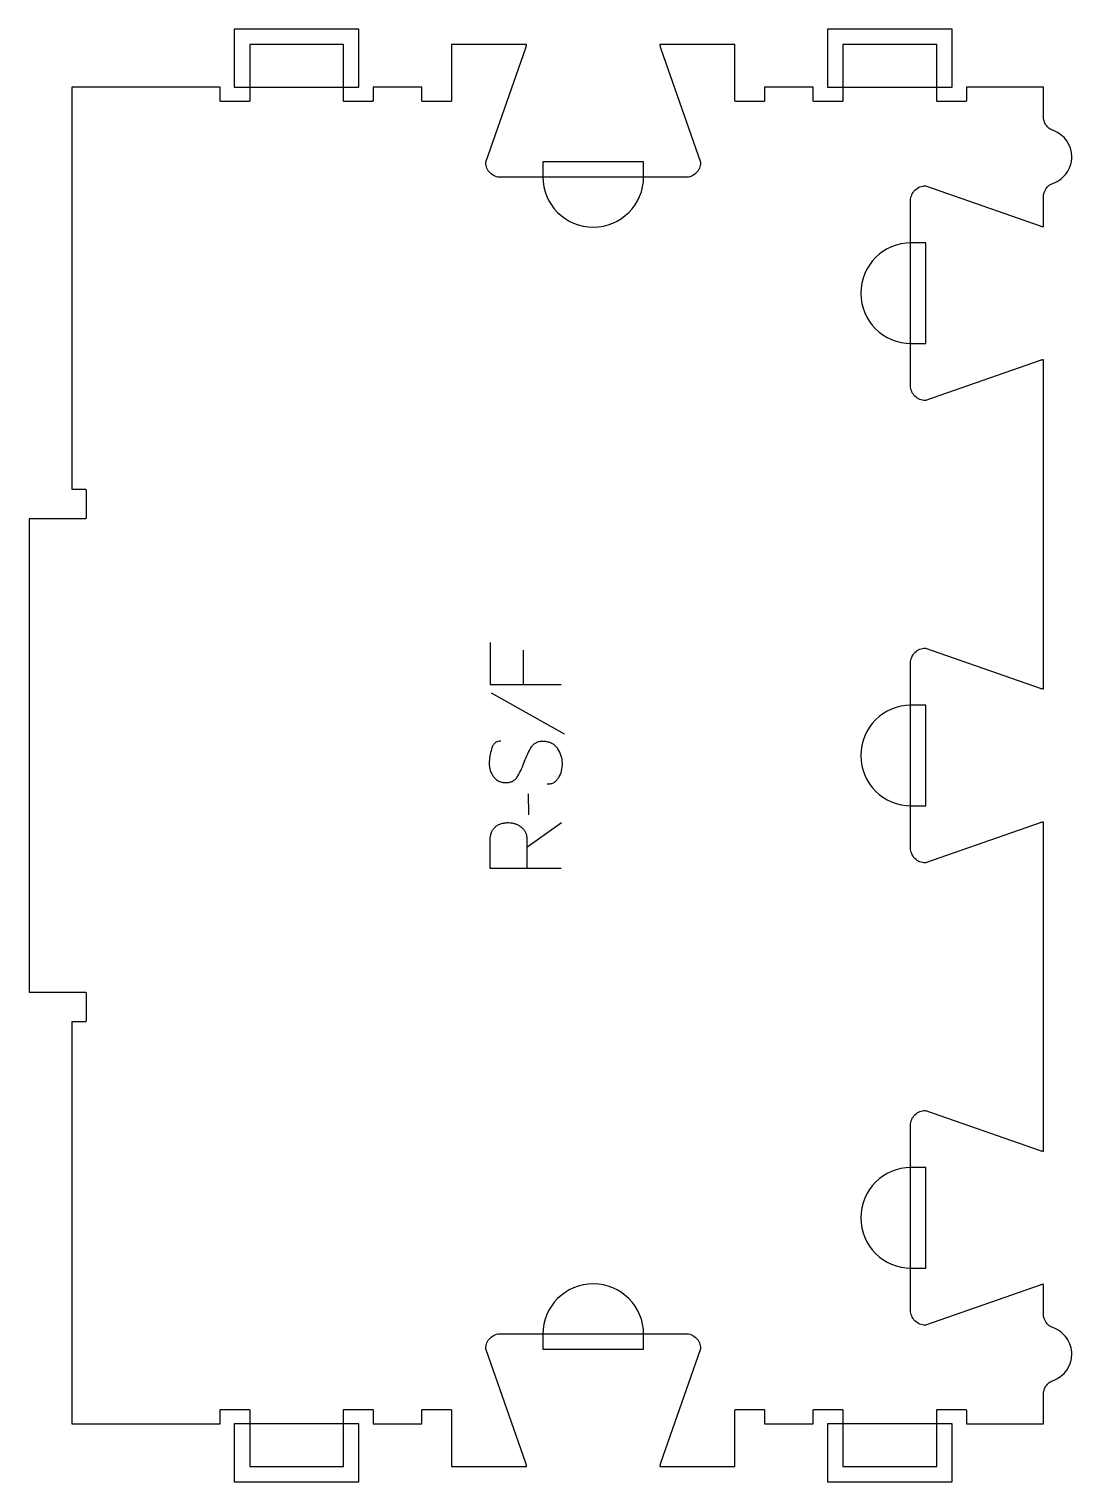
# Model space of a CAD drawing. Extents: x 0 to 439, y -6 to 606.
import ezdxf

# ---------------------------------------------------------------- set-up
doc = ezdxf.new("R2010")
doc.units = 0
for name, color, linetype in [('1_ANYTOOL_1MMDEEP_LABELS_S', 2, 'CONTINUOUS'), ('4_ANYTOOL_CUTTHROUGH_OUTSI', 5, 'CONTINUOUS'), ('5_ANYTOOL_HALF_MILL_9MM_IN', 3, 'CONTINUOUS')]:
    doc.layers.add(name, color=color, linetype=linetype)

msp = doc.modelspace()

# ---------------------------------------------------------------- linework, layer by layer
at = {"layer": '1_ANYTOOL_1MMDEEP_LABELS_S'}
for p, q in [((208.246178, 344.214282), (208.246178, 329.728568)), ((194.746178, 326.128568), (225.517607, 308.942854)), ((210.389035, 283.571425), (210.47475, 274.785711)), ((209.831892, 261.114282), (224.317607, 271.571425))]:
    msp.add_line(p, q, dxfattribs=at)
msp.add_lwpolyline([(194.27475, 347.385711), (194.27475, 329.728568), (224.27475, 329.728568)], dxfattribs=at)
for points in [[(198.860464, 305.814282, 0.071867), (197.523857, 305.621169, 0.100684), (196.342607, 304.99464, 0.047558), (195.866156, 304.520086, 0.038563), (195.477428, 303.970086, 0.037928), (195.12996, 303.272898, 0.026634), (194.87475, 302.535711, 0.028461), (194.188767, 299.512378, 0.041577), (193.931892, 296.428568, 0.036938), (194.043032, 294.926208, 0.041531), (194.38725, 293.460711, 0.041583), (194.964458, 292.083334, 0.038125), (195.753321, 290.814282, 0.057611), (196.745225, 289.74413, 0.065808), (197.965821, 288.949997, 0.06469), (199.425376, 288.472501, 0.046778), (200.960464, 288.328568, 0.052235), (202.510306, 288.490924, 0.075448), (203.960464, 289.035711, 0.076671), (205.133516, 289.951803, 0.061023), (206.017607, 291.15714, 0.021951), (207.544952, 294.185994, 0.018213), (208.82475, 297.328568, -0.02405), (210.130212, 300.430053, -0.02981), (211.760464, 303.371425, -0.068439), (212.726394, 304.512727, -0.079282), (213.978321, 305.321425, -0.076308), (215.557003, 305.746425, -0.047772), (217.203321, 305.771425, -0.046243), (218.88428, 305.478191, -0.06359), (220.455107, 304.828568, -0.064671), (221.739296, 303.855744, -0.057073), (222.753321, 302.599997, -0.067522), (224.116231, 299.631688, -0.070793), (224.617607, 296.40714, -0.064027), (224.255092, 293.268124, -0.070447), (223.07475, 290.342854, -0.054374), (222.225117, 289.184437, -0.074742), (221.114035, 288.285711, -0.075199), (219.807657, 287.762704, -0.057737), (218.403321, 287.599997)], [(224.27475, 252.114282), (194.27475, 252.114282), (194.27475, 263.471425, -0.030274), (194.381765, 265.237238, -0.049), (194.764928, 266.958925, -0.050774), (195.357384, 268.291448, -0.06445), (196.235464, 269.449997, -0.0646), (197.371495, 270.339908, -0.052254), (198.686357, 270.94464, -0.050381), (200.378905, 271.333775, -0.031337), (202.117607, 271.442854, -0.040022), (203.491663, 271.332693, -0.042626), (204.828321, 270.998211, -0.04247), (206.118041, 270.429526, -0.036572), (207.303321, 269.664282, -0.051097), (208.317276, 268.722505, -0.061981), (209.092607, 267.580354, -0.061813), (209.569107, 266.271352, -0.049309), (209.746178, 264.885711, -0.003273), (209.783869, 264.01806, -0.003121), (209.810464, 263.149997, -0.003882), (209.827383, 262.132215, -0.002215), (209.831892, 261.114282), (209.831892, 252.15714)]]:
    msp.add_lwpolyline(points, format="xyb", dxfattribs=at)
at = {"layer": '4_ANYTOOL_CUTTHROUGH_OUTSI'}
msp.add_lwpolyline([(427.487809, 64.344647), (427.487809, 76.744231, 0.061902), (426.092939, 76.509569), (377.820397, 59.614035, -0.084368), (377.737809, 59.6, -0.414214), (371.487809, 65.85), (371.487809, 143.85, -0.414214), (377.737809, 150.1, -0.084368), (377.820397, 150.085965), (426.104004, 133.186852, 0.061178), (427.487809, 132.955437), (427.487809, 271.644563, 0.061784), (426.092939, 271.409569), (377.820397, 254.514035, -0.084368), (377.737809, 254.5, -0.414214), (371.487809, 260.75), (371.487809, 338.75, -0.414214), (377.737809, 345, -0.084368), (377.820397, 344.985965), (426.104004, 328.086852, 0.061178), (427.487809, 327.855437), (427.487809, 466.544563, 0.061784), (426.092939, 466.309569), (377.820397, 449.414035, -0.084368), (377.737809, 449.4, -0.414214), (371.487809, 455.65), (371.487809, 533.65, -0.414214), (377.737809, 539.9, -0.084368), (377.820397, 539.885965), (426.104004, 522.986852, 0.061295), (427.487809, 522.755769), (427.487809, 535.155353, -0.317837), (431.654476, 541.047909, 0.081314), (434.799015, 542.774395, 0.146504), (438.908243, 548.58572, 0.081314), (439.487809, 552.125916, 0.317837), (431.654476, 563.203922, -0.074967), (429.910977, 564.132742, -0.083658), (428.547046, 565.554263, -0.078952), (427.751479, 567.243181, -0.070762), (427.487809, 569.096012), (427.487809, 581.5), (394.987805, 581.5), (394.987805, 575.75, -0.414214), (394.737805, 575.5), (382.737805, 575.5, -0.414214), (382.487805, 575.75), (382.487805, 599.5), (342.987802, 599.5), (342.98743, 575.750746, -0.414209), (342.73743, 575.50075), (330.73743, 575.50075, -0.414223), (330.48743, 575.750758), (330.48761, 581.500371), (309.987809, 581.500004), (309.987809, 575.75, -0.414214), (309.737809, 575.5), (297.737809, 575.5, -0.414214), (297.487809, 575.75), (297.487809, 599.5), (265.843247, 599.499993, 0.061784), (266.078241, 598.105123), (282.973774, 549.832581, -0.084368), (282.987809, 549.749993, -0.414214), (276.737809, 543.499993), (198.737809, 543.499993, -0.414214), (192.487809, 549.749993, -0.084368), (192.501845, 549.832581), (209.400958, 598.116188, 0.061178), (209.632372, 599.499993), (177.987809, 599.5), (177.987809, 575.75, -0.414214), (177.737809, 575.5), (165.737809, 575.5, -0.414214), (165.487809, 575.75), (165.487809, 581.5), (144.987814, 581.5), (144.987814, 575.75, -0.414214), (144.737814, 575.5), (132.737814, 575.5, -0.414214), (132.487814, 575.75), (132.487814, 599.5), (92.987814, 599.5), (92.987814, 575.75, -0.414214), (92.737814, 575.5), (80.737814, 575.5, -0.414214), (80.487814, 575.75), (80.487814, 581.5), (18, 581.5), (18, 412), (23.75, 412, -0.414214), (24, 411.75), (24, 399.75, -0.414214), (23.75, 399.5), (0, 399.5), (0, 200), (23.75, 200, -0.414214), (24, 199.75), (24, 187.75, -0.414214), (23.75, 187.5), (18, 187.5), (18, 18), (80.487814, 18), (80.487814, 23.75, -0.414214), (80.737814, 24), (92.737814, 24, -0.414214), (92.987814, 23.75), (92.987814, 0), (132.487814, 0), (132.487814, 23.75, -0.414214), (132.737814, 24), (144.737814, 24, -0.414214), (144.987814, 23.75), (144.987814, 18), (165.487809, 18), (165.487809, 23.75, -0.414214), (165.737809, 24), (177.737809, 24, -0.414214), (177.987809, 23.75), (177.987809, 0), (209.632372, 0.000007, 0.061784), (209.397378, 1.394877), (192.501845, 49.667419, -0.084368), (192.487809, 49.750007, -0.414214), (198.737809, 56.000007), (276.737809, 56.000007, -0.414214), (282.987809, 49.750007, -0.084368), (282.973774, 49.667419), (266.074661, 1.383812, 0.061178), (265.843247, 0.000007), (297.487809, 0), (297.487809, 23.75, -0.414214), (297.737809, 24), (309.737809, 24, -0.414214), (309.987809, 23.75), (309.987809, 17.999996), (330.48761, 17.999629), (330.48743, 23.749242, -0.414223), (330.73743, 23.99925), (342.73743, 23.99925, -0.414209), (342.98743, 23.749254), (342.987802, 0), (382.487805, 0), (382.487805, 23.75, -0.414214), (382.737805, 24), (394.737805, 24, -0.414214), (394.987805, 23.75), (394.987805, 18), (427.487809, 18), (427.487809, 30.403988, -0.070762), (427.751479, 32.256819, -0.078952), (428.547046, 33.945737, -0.083658), (429.910977, 35.367258, -0.074967), (431.654476, 36.296078, 0.317837), (439.487809, 47.374084, 0.081314), (438.908243, 50.91428, 0.146504), (434.799015, 56.725605, 0.081314), (431.654476, 58.452091, -0.317837)], format="xyb", close=True, dxfattribs=at)
at = {"layer": '5_ANYTOOL_HALF_MILL_9MM_IN'}
for points in [[(92.487814, 581.5), (132.987814, 581.5), (138.987814, 581.5), (138.987814, 599.74), (138.987814, 606), (86.487814, 606), (86.487814, 599.74), (86.487814, 581.5)], [(342.487805, 581.5), (382.987805, 581.5), (388.987805, 581.5), (388.987805, 599.74), (388.987805, 606), (336.487805, 606), (336.487805, 599.74), (336.487805, 581.5)], [(132.987814, 18), (92.487814, 18), (86.487814, 18), (86.487814, -6.5), (92.747814, -6.5), (132.727814, -6.5), (138.987814, -6.5), (138.987814, 18)], [(382.987805, 18), (342.487805, 18), (336.487805, 18), (336.487805, -6.5), (342.747805, -6.5), (382.727805, -6.5), (388.987805, -6.5), (388.987805, 18)]]:
    msp.add_lwpolyline(points, close=True, dxfattribs=at)
for points in [[(216.487809, 543.999993), (216.487809, 543.749993, 1), (258.987809, 543.749993), (258.987809, 549.999993), (216.487809, 549.999993)], [(371.737809, 515.9, 1), (371.737809, 473.4), (377.987809, 473.4), (377.987809, 515.9)], [(371.727809, 320.999998, 0.999765), (371.737809, 278.5), (377.987809, 278.5), (377.987809, 321)], [(371.727809, 126.099998, 0.999765), (371.737809, 83.6), (377.987809, 83.6), (377.987809, 126.1)], [(258.987809, 55.750007, 1), (216.487809, 55.750007), (216.487809, 49.500007), (258.987809, 49.500007)]]:
    msp.add_lwpolyline(points, format="xyb", close=True, dxfattribs=at)

doc.saveas('drawing.dxf')
